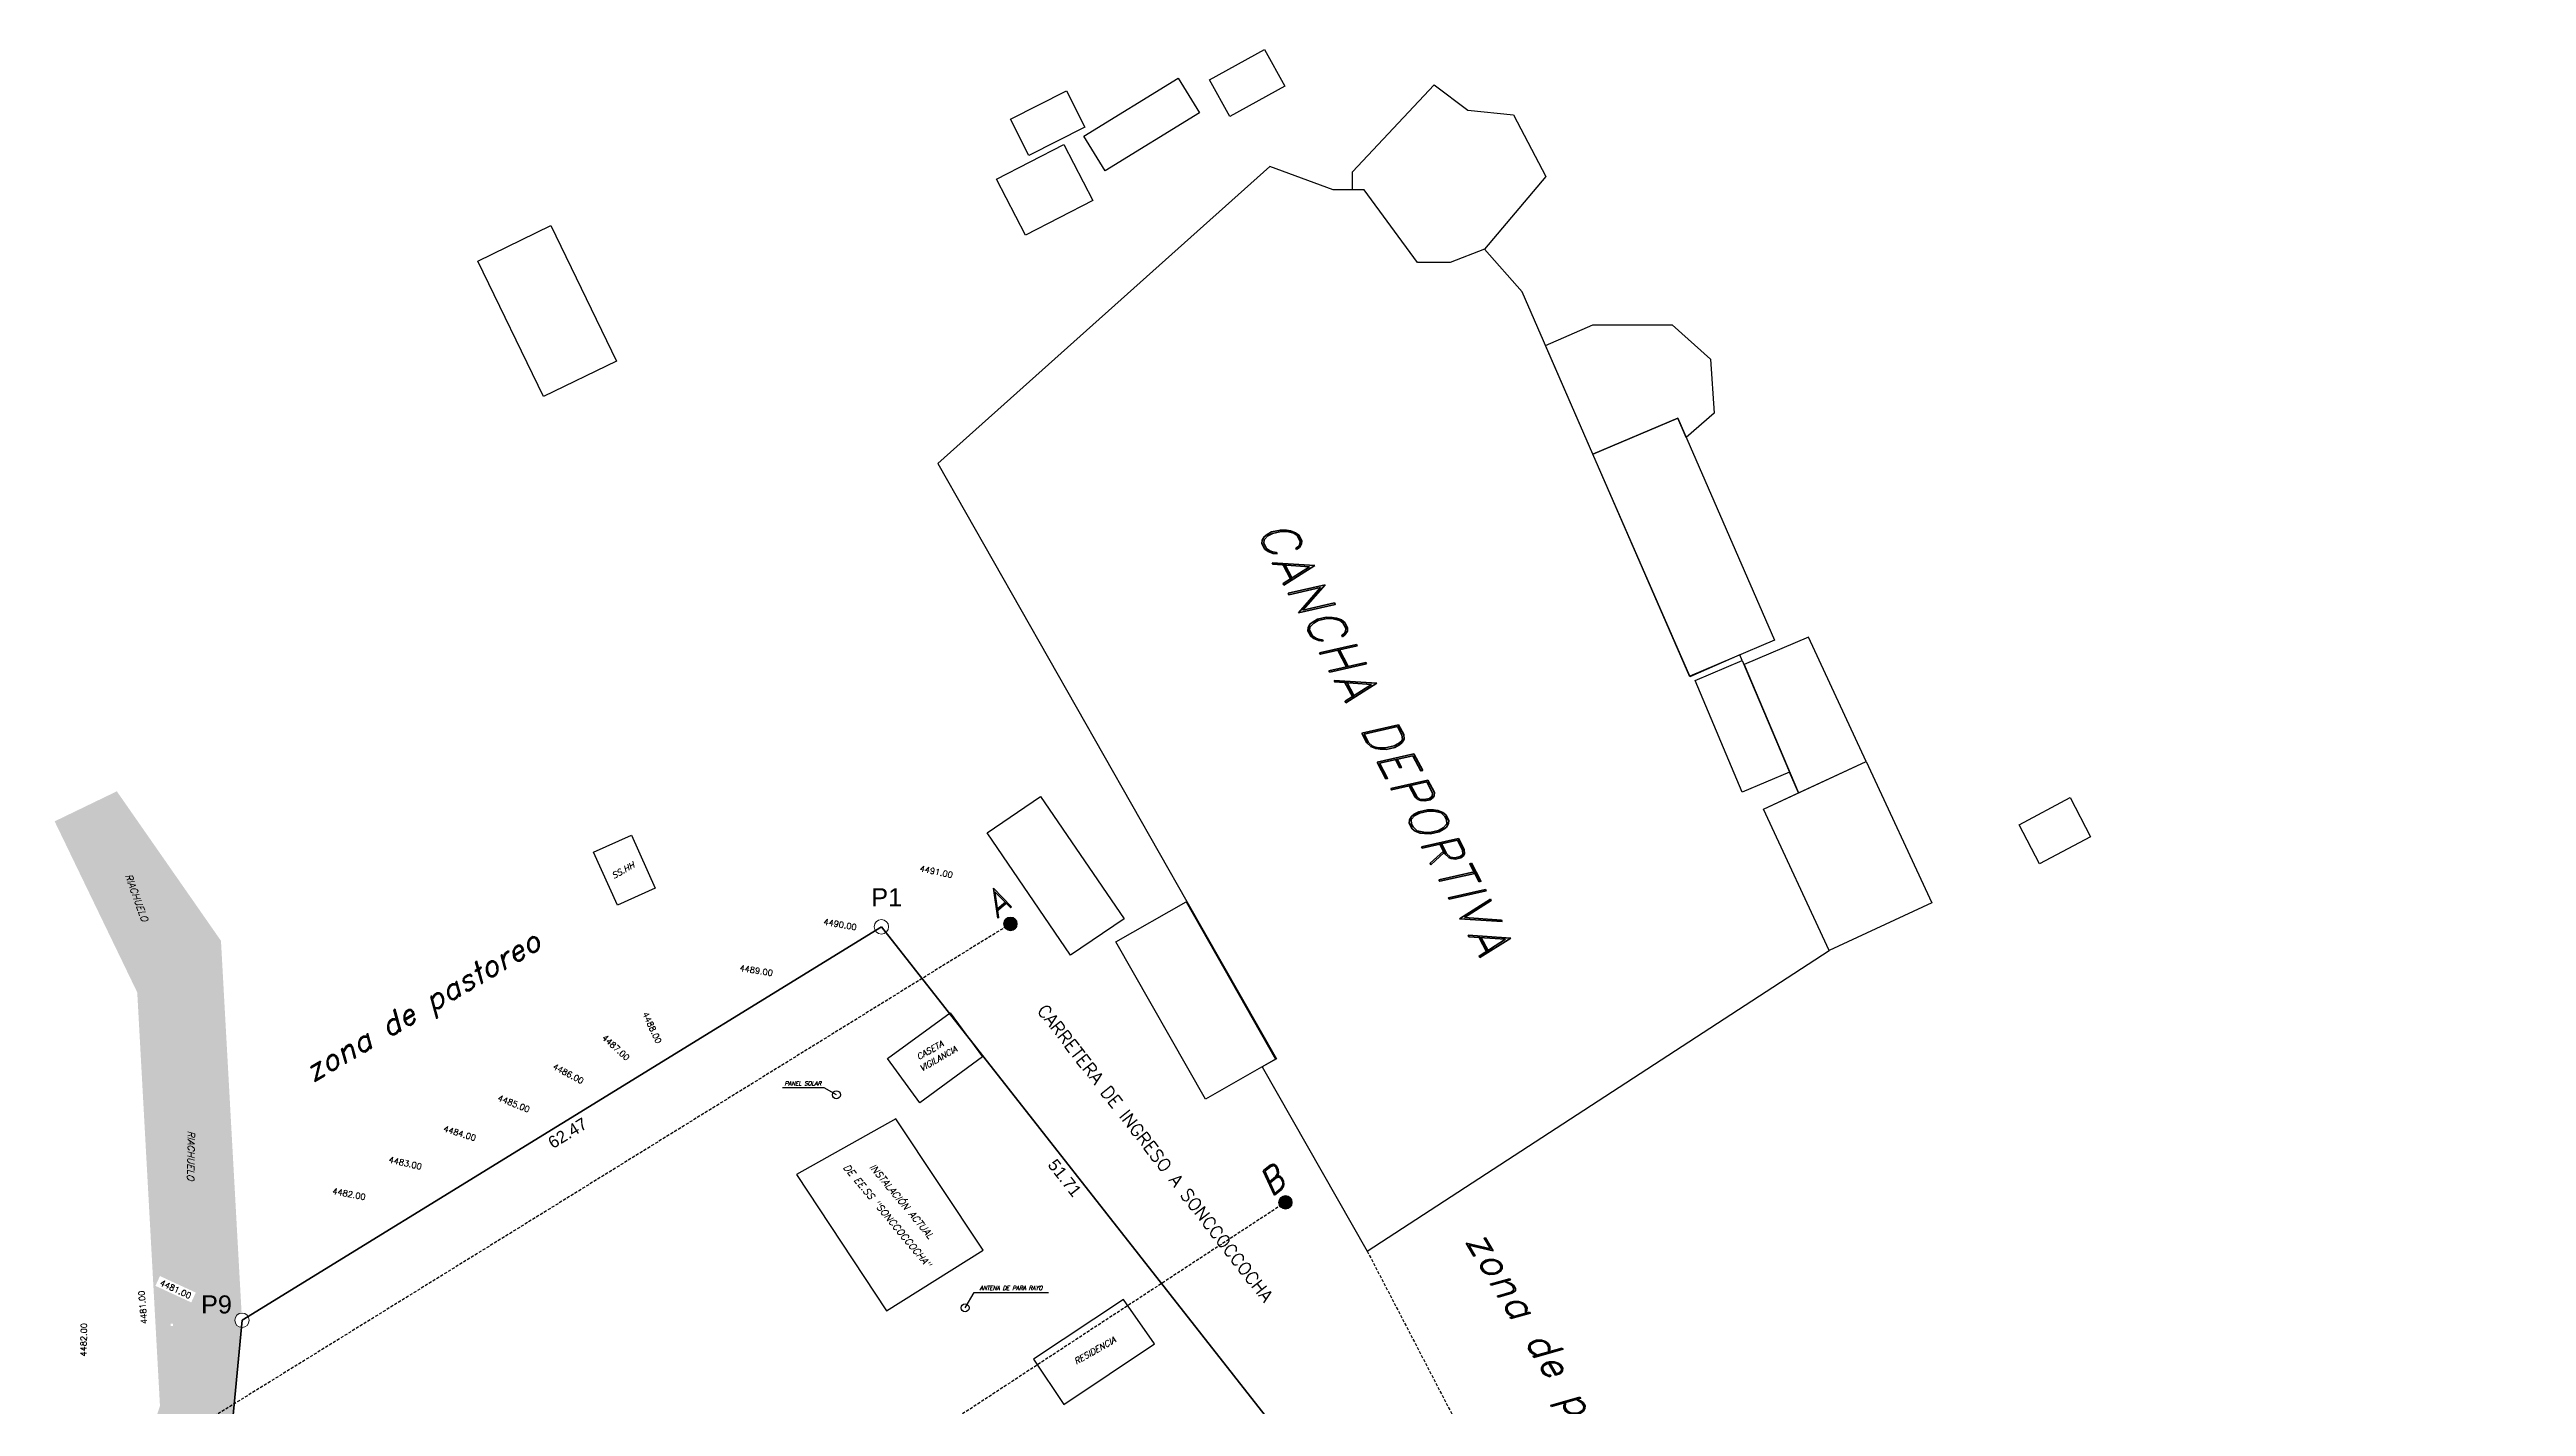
# Model space of a CAD drawing. Header units: metres. Extents: x 756359 to 758214, y 8425508 to 8426351.
# Drawn here: x 757845.4 to 758051.5, y 8426204.5 to 8426317.4 of the extents above; entities that cross this region are included whole.
import ezdxf
from ezdxf.enums import TextEntityAlignment as Align

# ---------------------------------------------------------------- set-up
doc = ezdxf.new("R2010")
doc.units = ezdxf.units.M
doc.linetypes.add('HIDDEN', pattern=[0.375, 0.25, -0.125])
for name, color, linetype, lineweight in [('08', 8, 'Continuous', 20), ('COTAS', 40, 'Continuous', 5), ('CUADROS', 9, 'Continuous', 20), ('PERFIL', 150, 'Continuous', 9), ('Texto calles', 7, 'Continuous', 18)]:
    doc.layers.add(name, color=color, linetype=linetype, lineweight=lineweight)
for name, color, linetype in [('C-TOPO-MAJR', 9, 'Continuous'), ('C-TOPO-MINR', 8, 'Continuous'), ('C-TOPO-TEXT', 7, 'Continuous'), ('Capa1', 7, 'HIDDEN'), ('NOMBRE', 40, 'Continuous')]:
    doc.layers.add(name, color=color, linetype=linetype)
doc.layers.add('PERIMETRO', color=7, linetype='Continuous', lineweight=50, true_color=0xf7788b)
doc.styles.add('ambiente', font='romand.shx', dxfattribs={"oblique": 15})
doc.styles.add('COTAS', font='arial.ttf')
doc.styles.add('CUADROS', font='arial.ttf')
doc.styles.get("Standard").update_dxf_attribs({"font": 'simplex.shx'})
doc.dimstyles.new('GenDist', dxfattribs={"dimtxt": 1, "dimasz": 0.5, "dimexe": 0.18, "dimexo": 0.0625, "dimgap": 0.25, "dimtad": 2, "dimzin": 1, "dimdsep": 46, "dimtxsty": 'COTAS', "dimcen": 0.09, "dimse1": 1, "dimse2": 1, "dimsd1": 1, "dimsd2": 1, "dimadec": 0, "dimazin": 0, "dimtfac": 1, "dimtdec": 4, "dimtofl": 0, "dimtmove": 0, "dimatfit": 3, "dimfxl": 1, "dimtolj": 1, "dimtzin": 0, "dimarcsym": 0})

# ---------------------------------------------------------------- blocks, each defined once
blk = doc.blocks.new('*D63')
at = {"layer": 'Defpoints', "color": 0, "transparency": 16777216}
for p in [(757914.61, 8426244.44), (757946.42, 8426203.67), (757946.54, 8426203.76)]:
    blk.add_point(p, dxfattribs=at)
at = {"layer": 'COTAS', "color": 0, "transparency": 16777216, "insert": (757929.86, 8426223.54), "char_height": 1, "attachment_point": 5, "rotation": 308.1323, "style": 'COTAS'}
blk.add_mtext('\\A1;51.71', dxfattribs=at)
blk = doc.blocks.new('*D70')
at = {"layer": 'Defpoints', "color": 0, "transparency": 16777216}
for p in [(757861.42, 8426211.69), (757861.57, 8426211.68), (757859.07, 8426186.84)]:
    blk.add_point(p, dxfattribs=at)
at = {"layer": 'COTAS', "color": 0, "transparency": 16777216, "insert": (757861.16, 8426199.18), "char_height": 1, "attachment_point": 5, "rotation": 84.599, "style": 'COTAS'}
blk.add_mtext('\\A1;24.96', dxfattribs=at)
blk = doc.blocks.new('*D71')
at = {"layer": 'Defpoints', "color": 0, "transparency": 16777216}
for p in [(757914.61, 8426244.44), (757914.71, 8426244.28), (757861.42, 8426211.69)]:
    blk.add_point(p, dxfattribs=at)
at = {"layer": 'COTAS', "color": 0, "transparency": 16777216, "insert": (757888.51, 8426227.27), "char_height": 1, "attachment_point": 5, "rotation": 31.6119, "style": 'COTAS'}
blk.add_mtext('\\A1;62.47', dxfattribs=at)
blk = doc.blocks.new('*U61')
at = {"layer": 'C-TOPO-MAJR', "color": 254, "linetype": 'Continuous', "lineweight": -3, "char_height": 0.5, "width": 2.9819, "attachment_point": 5, "bg_fill": 3, "box_fill_scale": 1.4, "bg_fill_color": 256, "bg_fill_true_color": 13158600, "bg_fill_transparency": 0}
for s, insert, rotation in [('4490.00', (766997.11, 8406048.86, 4490), 349.9791), ('4485.00', (766969.96, 8406033.95, 4485), 338.3112)]:
    blk.add_mtext(s, dxfattribs=dict(at, insert=insert, rotation=rotation))
at = {"layer": 'C-TOPO-MINR', "color": 9, "linetype": 'Continuous', "lineweight": -3, "char_height": 0.5, "attachment_point": 5, "bg_fill": 3, "box_fill_scale": 1.4, "bg_fill_color": 256, "bg_fill_true_color": 13158600, "bg_fill_transparency": 0}
for s, insert, width, rotation in [('4491.00', (767005.11, 8406053.25, 4491), 2.8857, 348.0714), ('4489.00', (766990.13, 8406045.03, 4489), 2.9819, 350.922), ('4486.00', (766974.49, 8406036.44, 4486), 2.9819, 331.9793), ('4483.00', (766960.93, 8406029, 4483), 2.9819, 347.3091), ('4482.00', (766956.25, 8406026.43, 4482), 2.9819, 349.1079), ('4481.00', (766941.82, 8406018.51, 4481), 2.8857, 335.2011), ('4482.00', (766934.17, 8406014.3, 4482), 2.9819, 88.9863)]:
    blk.add_mtext(s, dxfattribs=dict(at, insert=insert, width=width, rotation=rotation))
for s, insert, width, rotation in [('4487.00', (766978.45, 8406038.62, 4487), 2.9819, 317.3897), ('4484.00', (766965.46, 8406031.48, 4484), 2.9819, 342.8229), ('4481.00', (766939.09, 8406017, 4481), 2.8857, 95.0302)]:
    blk.add_mtext(s, dxfattribs=dict(at, insert=insert, width=width, rotation=rotation))
at = {"layer": 'C-TOPO-MINR', "color": 9, "linetype": 'Continuous', "lineweight": -3, "insert": (766981.46, 8406040.27, 4488), "char_height": 0.5, "width": 2.9819, "attachment_point": 5, "rotation": 294.9439, "bg_fill": 3, "box_fill_scale": 1.4, "bg_fill_color": 256, "bg_fill_true_color": 13158600, "bg_fill_transparency": 0}
blk.add_mtext('4488.00', dxfattribs=at)

msp = doc.modelspace()

# ---------------------------------------------------------------- hatches: boundary and pattern name
h = msp.add_hatch()
h.set_pattern_fill('AR-CONC', color=94, scale=0.025)
h.set_pattern_definition([(50, (-9085.9276, 20195.77), (4.5546167249, -0.3984771385), [0.47625, -5.23875]), (355, (-9085.9276, 20195.77), (-0.8810855356, 4.776421131), [0.381, -4.1910146043]), (100.4514447, (-9085.548, 20195.7367), (3.6735311773, 4.3779437978), [0.40475022, -4.452256115]), (46.1842, (-9085.9276, 20197.04), (6.7769760223, -1.0510581983), [0.714375, -7.858125]), (96.63555761, (-9085.363, 20196.952), (5.9351033513, 6.185653115), [0.6071255785, -6.678390204]), (351.18415117, (-9085.9276, 20197.04), (5.9351033516, 6.1856531146), [0.571499177, -6.286493298]), (21, (-9085.2926, 20196.7224), (3.7903597817, -2.5566299547), [0.47625, -5.23875]), (326, (-9085.2926, 20196.7224), (1.5450507087, 4.604699153), [0.381, -4.191]), (71.451445, (-9084.9768, 20196.5094), (5.335410482, 2.0480692221), [0.40475022, -4.45224844]), (37.5, (-9085.9276, 20195.7699), (0.07721508126, 2.11387597183), [0, -4.1402, 0, -4.2545, 0, -4.206875]), (7.5, (-9085.9276, 20195.77), (1.67049156276, 2.50451437045), [0, -2.4257, 0, -4.04495, 0, -1.603375]), (327.5, (-9087.3437, 20195.7699), (3.38976487917, -0.1432185998), [0, -1.5875, 0, -4.953, 0, -6.57225]), (317.5, (-9087.9787, 20195.77), (3.7032295347, 0.6356622758), [0, -2.06375, 0, -3.2893, 0, -4.66725])])
h.paths.add_polyline_path([(757851.002, 8426255.711), (757845.828, 8426253.212), (757852.701, 8426238.979), (757854.025, 8426214.888), (757854.578, 8426214.782), (757855.393, 8426214.507), (757856.288, 8426214.094), (757857.192, 8426213.566), (757858.035, 8426212.947), (757858.618, 8426212.403), (757858.98, 8426211.974), (757859.175, 8426211.68), (757859.258, 8426211.532), (757859.323, 8426211.398), (757859.429, 8426211.12), (757859.535, 8426210.679), (757859.588, 8426210.047), (757859.537, 8426209.194), (757859.39, 8426208.277), (757859.182, 8426207.302), (757858.949, 8426206.278), (757858.726, 8426205.211), (757858.549, 8426204.109), (757858.453, 8426202.978), (757858.461, 8426201.949), (757858.534, 8426200.619), (757858.655, 8426199.062), (757858.805, 8426197.348), (757858.964, 8426195.55), (757859.114, 8426193.739), (757859.235, 8426191.987), (757859.308, 8426190.365), (757859.313, 8426189.44), (757861.359, 8426211.097, -0.3861083), (757860.817, 8426211.695, -0.3972344), (757861.382, 8426212.294), (757859.666, 8426243.274)])
h.paths.add_polyline_path([(757858.964, 8426195.55), (757858.805, 8426197.348), (757858.655, 8426199.062), (757858.534, 8426200.619), (757858.461, 8426201.949), (757858.453, 8426202.978), (757858.549, 8426204.109), (757858.726, 8426205.211), (757858.949, 8426206.278), (757859.182, 8426207.302), (757859.39, 8426208.277), (757859.537, 8426209.194), (757859.588, 8426210.047), (757859.535, 8426210.679), (757859.429, 8426211.12), (757859.323, 8426211.398), (757859.258, 8426211.532), (757859.175, 8426211.68), (757858.98, 8426211.974), (757858.618, 8426212.403), (757858.035, 8426212.947), (757857.192, 8426213.566), (757856.288, 8426214.094), (757855.393, 8426214.507), (757854.578, 8426214.782), (757854.031, 8426214.887), (757854.025, 8426214.887), (757854.592, 8426204.571), (757851.053, 8426194.079), (757851.579, 8426193.097), (757852.407, 8426191.86), (757853.366, 8426190.637), (757854.401, 8426189.482), (757855.455, 8426188.448), (757856.472, 8426187.59), (757857.397, 8426186.962), (757858.032, 8426186.661), (757858.43, 8426186.572), (757858.65, 8426186.584), (757858.745, 8426186.613), (757858.817, 8426186.653), (757858.945, 8426186.79), (757859.093, 8426187.115), (757859.313, 8426189.44), (757859.308, 8426190.365), (757859.235, 8426191.987), (757859.114, 8426193.739)])
h.paths.add_polyline_path([(757855.476, 8426211.212), (757855.476, 8426211.412), (757855.676, 8426211.412), (757855.676, 8426211.212)], flags=16)
h.paths.add_polyline_path([(757856.472, 8426187.59), (757855.455, 8426188.448), (757854.401, 8426189.482), (757853.366, 8426190.637), (757852.407, 8426191.86), (757851.579, 8426193.097), (757851.053, 8426194.079), (757850.446, 8426192.278), (757851.484, 8426186.786), (757851.933, 8426186.281), (757852.584, 8426185.55), (757853.312, 8426184.751), (757854.101, 8426183.915), (757854.938, 8426183.075), (757855.809, 8426182.261), (757856.698, 8426181.507), (757857.593, 8426180.842), (757858.479, 8426180.299), (757859.454, 8426179.817), (757860.411, 8426179.426), (757861.354, 8426179.116), (757862.286, 8426178.879), (757863.211, 8426178.706), (757864.133, 8426178.588), (757865.056, 8426178.516), (757865.984, 8426178.482), (757866.864, 8426178.497), (757867.66, 8426178.571), (757868.4, 8426178.694), (757869.111, 8426178.859), (757869.821, 8426179.055), (757870.559, 8426179.272), (757871.351, 8426179.502), (757872.225, 8426179.734), (757873.128, 8426179.979), (757874.305, 8426180.325), (757875.679, 8426180.745), (757877.169, 8426181.208), (757878.697, 8426181.687), (757880.184, 8426182.152), (757881.551, 8426182.576), (757882.719, 8426182.929), (757883.61, 8426183.182), (757884.145, 8426183.308), (757884.761, 8426183.409), (757885.313, 8426183.489), (757885.839, 8426183.525), (757886.374, 8426183.492), (757886.957, 8426183.368), (757887.381, 8426183.212), (757887.947, 8426182.951), (757888.627, 8426182.595), (757889.392, 8426182.154), (757890.214, 8426181.639), (757891.066, 8426181.061), (757891.919, 8426180.43), (757892.745, 8426179.756), (757893.516, 8426179.051), (757894.195, 8426178.314), (757894.901, 8426177.423), (757895.617, 8426176.425), (757896.329, 8426175.364), (757897.02, 8426174.285), (757897.311, 8426173.82), (757904.143, 8426165.675), (757909.339, 8426155.705), (757912.892, 8426158.482), (757904.493, 8426174.472), (757904.289, 8426174.838), (757903.934, 8426175.468), (757903.721, 8426175.827), (757903.467, 8426176.191), (757903.222, 8426176.506), (757902.99, 8426176.797), (757902.776, 8426177.09), (757902.565, 8426177.405), (757902.364, 8426177.714), (757902.213, 8426177.972), (757902.153, 8426178.134), (757902.238, 8426178.299), (757902.268, 8426178.353), (757896.546, 8426184.804), (757895.143, 8426185.476), (757894.818, 8426185.453), (757893.426, 8426185.362), (757892.082, 8426185.288), (757890.902, 8426185.246), (757890.006, 8426185.249), (757889.512, 8426185.312), (757889.084, 8426185.516), (757888.712, 8426185.775), (757888.395, 8426186.088), (757888.136, 8426186.458), (757887.932, 8426186.885), (757887.878, 8426187.354), (757887.912, 8426188.12), (757887.988, 8426188.902), (757885.901, 8426189.901), (757867.353, 8426184.04), (757859.067, 8426186.843), (757859.093, 8426187.115), (757858.945, 8426186.79), (757858.817, 8426186.653), (757858.745, 8426186.613), (757858.65, 8426186.584), (757858.43, 8426186.572), (757858.032, 8426186.661), (757857.397, 8426186.962)])
h.paths.add_polyline_path([(757887.988, 8426188.902), (757887.912, 8426188.12), (757887.878, 8426187.354), (757887.932, 8426186.885), (757888.136, 8426186.458), (757888.395, 8426186.088), (757888.712, 8426185.775), (757889.084, 8426185.516), (757889.512, 8426185.312), (757890.006, 8426185.249), (757890.902, 8426185.246), (757892.082, 8426185.288), (757893.426, 8426185.362), (757894.818, 8426185.453), (757895.143, 8426185.476)], flags=17)
h.paths.add_polyline_path([(757857.63, 8426211.857), (757860.959, 8426211.857), (757860.959, 8426214.155), (757857.63, 8426214.155)], flags=24)
h.paths.add_polyline_path([(757855.305, 8426184.325), (757858.634, 8426184.325), (757858.634, 8426186.622), (757855.305, 8426186.622)], flags=24)
h.paths.add_polyline_path([(757865.672, 8426180.415), (757868.985, 8426180.415), (757868.985, 8426182.665), (757865.672, 8426182.665)], flags=24)
h.paths.add_polyline_path([(757884.061, 8426186.249), (757887.39, 8426186.249), (757887.39, 8426188.546), (757884.061, 8426188.546)], flags=24)
h.paths.add_polyline_path([(757893.378, 8426181.651), (757896.704, 8426181.651), (757896.704, 8426183.939), (757893.378, 8426183.939)], flags=24)
h.paths.add_polyline_path([(757900.542, 8426174.271), (757903.855, 8426174.271), (757903.855, 8426176.521), (757900.542, 8426176.521)], flags=24)
at = {"layer": 'PERFIL'}
h = msp.add_hatch(color=256, dxfattribs=at)
h.set_gradient(color1=(0, 0, 255), color2=(255, 255, 0), name='INVCYLINDER')
h.paths.add_polyline_path([(757924.771, 8426244.674, 1), (757925.911, 8426244.674, 1)])
h = msp.add_hatch(color=256, dxfattribs=at)
h.set_gradient(color1=(0, 0, 255), color2=(255, 255, 0), name='INVCYLINDER')
h.paths.add_polyline_path([(757947.658, 8426221.509, 1), (757948.798, 8426221.509, 1)])

# ---------------------------------------------------------------- linework, layer by layer
for points in [[(757941.907, 8426314.9), (757946.481, 8426317.433), (757948.168, 8426314.385), (757943.594, 8426311.852)], [(757931.452, 8426310.238), (757939.297, 8426315.046), (757941.066, 8426312.16), (757933.222, 8426307.351)], [(757925.355, 8426311.632), (757930.017, 8426313.998), (757931.551, 8426310.976), (757926.889, 8426308.609)], [(757924.195, 8426306.634), (757929.796, 8426309.52), (757932.197, 8426304.862), (757926.595, 8426301.976)], [(757881.033, 8426299.831), (757887.114, 8426302.778), (757892.575, 8426291.504), (757886.494, 8426288.558)], [(757973.803, 8426283.76), (757980.869, 8426286.748), (757988.924, 8426268.278), (757981.858, 8426265.29)], [(757982.303, 8426264.932), (757986.234, 8426266.597), (757990.17, 8426257.303), (757986.238, 8426255.638)], [(757988.007, 8426254.23), (757996.551, 8426258.197), (758002.008, 8426246.443), (757993.464, 8426242.476)], [(757923.405, 8426252.266), (757927.846, 8426255.292), (757934.796, 8426245.092), (757930.356, 8426242.066)], [(758009.263, 8426252.934), (758013.508, 8426255.199), (758015.206, 8426251.935), (758010.961, 8426249.671)], [(757890.672, 8426250.659), (757893.809, 8426252.074), (757895.801, 8426247.656), (757892.665, 8426246.242)]]:
    msp.add_lwpolyline(points, close=True)
at = {"flags": 128}
for points in [[(757964.784, 8426300.833), (757961.934, 8426299.703), (757959.22, 8426299.703), (757954.787, 8426305.761), (757953.804, 8426305.761), (757953.804, 8426307.267), (757960.589, 8426314.488), (757963.389, 8426312.375), (757967.214, 8426311.989), (757969.901, 8426306.874)], [(757919.298, 8426282.979), (757940.03, 8426246.554), (757947.481, 8426233.462), (757946.303, 8426232.792), (757955.031, 8426217.456), (757993.464, 8426242.476), (757988.007, 8426254.23), (757990.902, 8426255.574), (757990.17, 8426257.303), (757986.238, 8426255.638), (757982.303, 8426264.932), (757986.234, 8426266.597), (757986.039, 8426267.058), (757981.878, 8426265.243), (757973.803, 8426283.76), (757967.917, 8426297.258), (757964.784, 8426300.833), (757961.934, 8426299.703), (757959.22, 8426299.703), (757954.787, 8426305.761), (757952.209, 8426305.761), (757946.917, 8426307.705)], [(757973.803, 8426283.76), (757969.857, 8426292.808), (757973.791, 8426294.524), (757980.415, 8426294.524), (757983.596, 8426291.656), (757983.892, 8426287.182), (757981.562, 8426285.159), (757980.869, 8426286.748)], [(757996.551, 8426258.197), (757991.754, 8426268.53), (757986.379, 8426266.254), (757990.902, 8426255.574)]]:
    msp.add_lwpolyline(points, close=True, dxfattribs=at)
at = {"elevation": 4491.937}
msp.add_lwpolyline([(757934.118, 8426243.19), (757939.957, 8426246.513), (757947.409, 8426233.421), (757941.57, 8426230.098)], close=True, dxfattribs=at)
at = {"flags": 128}
for points, elevation in [([(757915.122, 8426233.47), (757920.328, 8426237.285), (757923.01, 8426233.614), (757917.804, 8426229.799)], 4489.214), ([(757907.537, 8426223.839), (757915.042, 8426212.491), (757923.086, 8426217.517), (757915.808, 8426228.455)], 4488.275)]:
    msp.add_lwpolyline(points, close=True, dxfattribs=dict(at, elevation=elevation))
at = {"elevation": 4489.261, "flags": 128}
msp.add_lwpolyline([(757934.762, 8426213.438), (757927.258, 8426208.468), (757929.788, 8426204.685), (757937.324, 8426209.743), (757934.762, 8426213.438)], dxfattribs=at)
for centre in [(757910.866, 8426230.46, 4488.714), (757921.571, 8426212.732, 4488.197)]:
    msp.add_circle(centre, 0.333)
at = {"layer": '08', "lineweight": -2}
for points, elevation in [([(757910.866, 8426230.46), (757909.844, 8426231.046), (757906.383, 8426231.046)], 4488.714), ([(757921.571, 8426212.732), (757922.338, 8426214.018), (757928.527, 8426214.018)], 8976.394)]:
    msp.add_lwpolyline(points, dxfattribs=dict(at, elevation=elevation))
at = {"layer": 'Capa1', "flags": 128}
for points in [[(757925.341, 8426244.674), (757845.404, 8426195.238)], [(757948.228, 8426221.509), (757870.706, 8426170.708)], [(757955.031, 8426217.456), (757979.254, 8426170.865), (757998.175, 8426103.715), (758023.721, 8426021.605), (758031.628, 8425940.249), (758051.477, 8425869.24)]]:
    msp.add_lwpolyline(points, dxfattribs=at)
at = {"layer": 'COTAS'}
for centre in [(757914.614, 8426244.437), (757861.417, 8426211.695)]:
    msp.add_circle(centre, 0.6, dxfattribs=at)
at = {"layer": 'PERFIL'}
for centre in [(757925.341, 8426244.674), (757948.228, 8426221.509)]:
    msp.add_circle(centre, 0.57, dxfattribs=at)
at = {"layer": 'PERIMETRO', "elevation": 4490.074, "flags": 128}
msp.add_lwpolyline([(757914.614, 8426244.437), (757946.542, 8426203.764), (757917.061, 8426184.288), (757902.723, 8426177.84), (757896.546, 8426184.804), (757885.901, 8426189.901), (757867.353, 8426184.04), (757859.067, 8426186.843), (757861.417, 8426211.695), (757914.614, 8426244.437)], dxfattribs=at)

# ---------------------------------------------------------------- texts
at = {"layer": 'CUADROS', "style": 'CUADROS'}
for s, p in [('P1', (757915.053, 8426246.898)), ('P9', (757859.294, 8426213.016))]:
    msp.add_text(s, height=1.5, dxfattribs=at).set_placement(p, align=Align.MIDDLE_CENTER)
at = {"layer": 'NOMBRE', "style": 'ambiente', "oblique": 15, "text_generation_flag": 6}
for s, height, rotation, p in [('CANCHA DEPORTIVA ', 3.0375, 117.74764, (757956.953, 8426259.298)), ('SS.HH', 0.5062, 209.70202, (757893.116, 8426249.137)), ('A', 2.16, 219.67259, (757924.171, 8426246.448)), ('zona de pastoreo', 1.8225, 210.43049, (757876.416, 8426237.87)), ('CASETA ', 0.5062, 209.70202, (757918.801, 8426234.248)), ('VIGILANCIA', 0.5062, 209.70202, (757919.348, 8426233.463)), ('PANEL SOLAR', 0.3375, 180, (757908.08, 8426231.409, 5772.61)), ('DE EE.SS "SONCCOCCOCHA"', 0.56953, 129.70736, (757915.099, 8426220.411)), ('INSTALACIÓN ACTUAL', 0.56953, 129.70736, (757916.295, 8426221.613)), ('B', 2.16, 219.67259, (757947.058, 8426223.283)), ('zona de pastoreo', 2.43, 120.63907, (757971.709, 8426206.226)), ('ANTENA DE PARA RAYO', 0.3375, 180, (757925.401, 8426214.381, 10260.29)), ('RESIDENCIA', 0.5062, 209.70202, (757932.364, 8426209.171))]:
    msp.add_text(s, height=height, rotation=rotation, dxfattribs=at).set_placement(p, align=Align.MIDDLE_CENTER)
at = {"layer": 'Texto calles'}
msp.add_text('CARRETERA DE INGRESO A SONCCOCCOCHA', height=1.05469, rotation=307.85734, dxfattribs=at).set_placement((757927.508, 8426237.442))

# ---------------------------------------------------------------- dimensions: what is measured, and where the dimension line sits
at = {"layer": 'COTAS'}
for p1, p2, distance, picture, middle in [((757861.417, 8426211.695), (757914.614, 8426244.437), -0.179, '*D71', (757888.508, 8426227.266)), ((757914.614, 8426244.437), (757946.542, 8426203.764), -0.149, '*D63', (757929.862, 8426223.539)), ((757859.067, 8426186.843), (757861.417, 8426211.695), -0.157, '*D70', (757861.155, 8426199.182))]:
    dim = msp.add_aligned_dim(p1=p1, p2=p2, distance=distance, dimstyle='GenDist', dxfattribs=at)
    dim.commit()
    dim.dimension.update_dxf_attribs({"geometry": picture, "text_midpoint": middle})

# ---------------------------------------------------------------- next in the draw order: block references
at = {"layer": 'C-TOPO-TEXT', "color": 7, "linetype": 'Continuous', "lineweight": -3}
msp.add_blockref('*U61', (-9085.928, 20195.77), dxfattribs=at)

# ---------------------------------------------------------------- next in the draw order: texts
at = {"layer": 'NOMBRE', "style": 'ambiente', "oblique": 15, "text_generation_flag": 6}
for rotation, p in [(109.91413, (757852.654, 8426246.868)), (89.14658, (757857.177, 8426225.401))]:
    msp.add_text('RIACHUELO', height=0.5695, rotation=rotation, dxfattribs=at).set_placement(p, align=Align.MIDDLE_CENTER)

doc.saveas('drawing.dxf')
